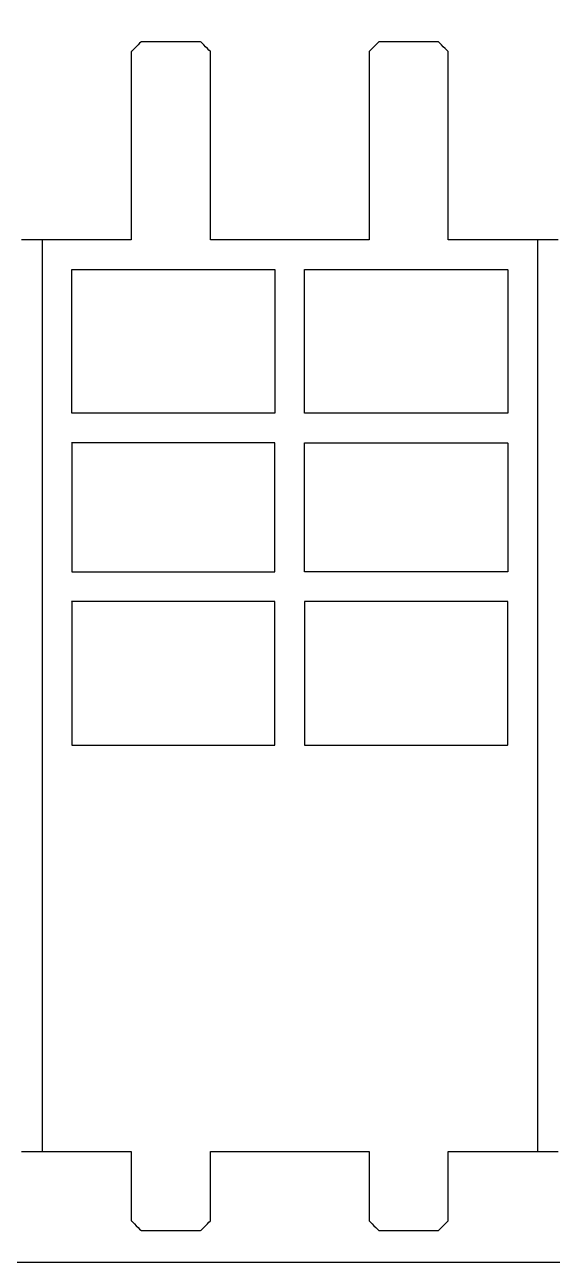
# Model space of a CAD drawing. Header units: millimetres. Extents: x 132 to 771, y 404 to 944.
# Drawn here: x 680.5 to 707.1, y 687.5 to 750 of the extents above; entities that cross this region are included whole.
import ezdxf

# ---------------------------------------------------------------- set-up
doc = ezdxf.new("R2010")
doc.units = ezdxf.units.MM
doc.header["$MEASUREMENT"] = 0
doc.layers.get('0').update_dxf_attribs({"linetype": 'CONTINUOUS', "true_color": 0xffffff})

msp = doc.modelspace()

# ---------------------------------------------------------------- linework, layer by layer
at = {"color": 6, "linetype": 'Continuous'}
msp.add_lwpolyline([(469.246, 687.545), (769.246, 687.545), (769.246, 837.545), (469.246, 837.545)], close=True, dxfattribs=at)
at = {"color": 7, "linetype": 'Continuous', "true_color": 0xffffff}
for points in [[(707.403, 739.14), (707.063, 739.14), (706.913, 739.14), (706.775, 739.14), (706.655, 739.14), (706.553, 739.14), (706.47, 739.14), (706.41, 739.14), (706.373, 739.14), (706.36, 739.14), (706.348, 739.14), (706.31, 739.14), (706.25, 739.14), (706.168, 739.14), (706.065, 739.14), (705.945, 739.14), (705.808, 739.14), (705.658, 739.14), (705.318, 739.14), (704.935, 739.14), (704.53, 739.14), (704.11, 739.14), (703.69, 739.14), (703.285, 739.14), (702.903, 739.14), (702.563, 739.14), (702.413, 739.14), (702.275, 739.14), (702.155, 739.14), (702.053, 739.14), (701.97, 739.14), (701.91, 739.14), (701.873, 739.14), (701.86, 739.14), (701.86, 739.168), (701.86, 739.248), (701.86, 739.375), (701.86, 739.548), (701.86, 739.763), (701.86, 740.018), (701.86, 740.305), (701.86, 740.625), (701.86, 740.973), (701.86, 741.343), (701.86, 741.735), (701.86, 742.145), (701.86, 743.005), (701.86, 743.89), (701.86, 744.775), (701.86, 745.635), (701.86, 746.045), (701.86, 746.438), (701.86, 746.808), (701.86, 747.155), (701.86, 747.475), (701.86, 747.763), (701.86, 748.018), (701.86, 748.233), (701.86, 748.405), (701.86, 748.533), (701.86, 748.613), (701.86, 748.64), (701.838, 748.663), (701.783, 748.718), (701.703, 748.798), (701.61, 748.89), (701.518, 748.983), (701.438, 749.063), (701.383, 749.118), (701.36, 749.14), (701.353, 749.14), (701.328, 749.14), (701.285, 749.14), (701.23, 749.14), (701.083, 749.14), (700.893, 749.14), (700.665, 749.14), (700.41, 749.14), (700.14, 749.14), (699.86, 749.14), (699.58, 749.14), (699.31, 749.14), (699.055, 749.14), (698.83, 749.14), (698.638, 749.14), (698.49, 749.14), (698.435, 749.14), (698.393, 749.14), (698.368, 749.14), (698.36, 749.14), (698.338, 749.118), (698.283, 749.063), (698.203, 748.983), (698.11, 748.89), (698.018, 748.798), (697.938, 748.718), (697.883, 748.663), (697.86, 748.64), (697.86, 748.613), (697.86, 748.533), (697.86, 748.405), (697.86, 748.233), (697.86, 748.018), (697.86, 747.763), (697.86, 747.475), (697.86, 747.155), (697.86, 746.808), (697.86, 746.438), (697.86, 746.045), (697.86, 745.635), (697.86, 744.775), (697.86, 743.89), (697.86, 743.005), (697.86, 742.145), (697.86, 741.735), (697.86, 741.343), (697.86, 740.973), (697.86, 740.625), (697.86, 740.305), (697.86, 740.018), (697.86, 739.763), (697.86, 739.548), (697.86, 739.375), (697.86, 739.248), (697.86, 739.168), (697.86, 739.14), (697.838, 739.14), (697.77, 739.14), (697.663, 739.14), (697.518, 739.14), (697.335, 739.14), (697.123, 739.14), (696.88, 739.14), (696.61, 739.14), (696.318, 739.14), (696.005, 739.14), (695.675, 739.14), (695.33, 739.14), (694.605, 739.14), (693.86, 739.14), (693.115, 739.14), (692.393, 739.14), (692.045, 739.14), (691.715, 739.14), (691.403, 739.14), (691.11, 739.14), (690.84, 739.14), (690.598, 739.14), (690.385, 739.14), (690.205, 739.14), (690.058, 739.14), (689.95, 739.14), (689.883, 739.14), (689.86, 739.14), (689.86, 739.168), (689.86, 739.248), (689.86, 739.375), (689.86, 739.548), (689.86, 739.763), (689.86, 740.018), (689.86, 740.305), (689.86, 740.625), (689.86, 740.973), (689.86, 741.343), (689.86, 741.735), (689.86, 742.145), (689.86, 743.005), (689.86, 743.89), (689.86, 744.775), (689.86, 745.635), (689.86, 746.045), (689.86, 746.438), (689.86, 746.808), (689.86, 747.155), (689.86, 747.475), (689.86, 747.763), (689.86, 748.018), (689.86, 748.233), (689.86, 748.405), (689.86, 748.533), (689.86, 748.613), (689.86, 748.64), (689.838, 748.663), (689.783, 748.718), (689.703, 748.798), (689.61, 748.89), (689.518, 748.983), (689.438, 749.063), (689.383, 749.118), (689.36, 749.14), (689.353, 749.14), (689.328, 749.14), (689.285, 749.14), (689.23, 749.14), (689.083, 749.14), (688.893, 749.14), (688.665, 749.14), (688.41, 749.14), (688.14, 749.14), (687.86, 749.14), (687.58, 749.14), (687.31, 749.14), (687.055, 749.14), (686.83, 749.14), (686.638, 749.14), (686.49, 749.14), (686.435, 749.14), (686.393, 749.14), (686.368, 749.14), (686.36, 749.14), (686.338, 749.118), (686.283, 749.063), (686.203, 748.983), (686.11, 748.89), (686.018, 748.798), (685.938, 748.718), (685.883, 748.663), (685.86, 748.64), (685.86, 748.613), (685.86, 748.533), (685.86, 748.405), (685.86, 748.233), (685.86, 748.018), (685.86, 747.763), (685.86, 747.475), (685.86, 747.155), (685.86, 746.808), (685.86, 746.438), (685.86, 746.045), (685.86, 745.635), (685.86, 744.775), (685.86, 743.89), (685.86, 743.005), (685.86, 742.145), (685.86, 741.735), (685.86, 741.343), (685.86, 740.973), (685.86, 740.625), (685.86, 740.305), (685.86, 740.018), (685.86, 739.763), (685.86, 739.548), (685.86, 739.375), (685.86, 739.248), (685.86, 739.168), (685.86, 739.14), (685.848, 739.14), (685.81, 739.14), (685.75, 739.14), (685.668, 739.14), (685.565, 739.14), (685.445, 739.14), (685.308, 739.14), (685.158, 739.14), (684.818, 739.14), (684.435, 739.14), (684.03, 739.14), (683.61, 739.14), (683.19, 739.14), (682.785, 739.14), (682.403, 739.14), (682.063, 739.14), (681.913, 739.14), (681.775, 739.14), (681.655, 739.14), (681.553, 739.14), (681.47, 739.14), (681.41, 739.14), (681.373, 739.14), (681.36, 739.14), (681.348, 739.14), (681.31, 739.14), (681.25, 739.14), (681.168, 739.14), (681.065, 739.14), (680.945, 739.14), (680.808, 739.14), (680.658, 739.14), (680.318, 739.14)], [(681.36, 739.14), (681.36, 739.108), (681.36, 739.008), (681.36, 738.848), (681.36, 738.623), (681.36, 738.343), (681.36, 738.003), (681.36, 737.61), (681.36, 737.163), (681.36, 736.668), (681.36, 736.123), (681.36, 735.53), (681.36, 734.895), (681.36, 734.218), (681.36, 733.5), (681.36, 731.953), (681.36, 730.27), (681.36, 728.47), (681.36, 726.57), (681.36, 724.585), (681.36, 722.533), (681.36, 720.43), (681.36, 716.14), (681.36, 711.85), (681.36, 709.748), (681.36, 707.695), (681.36, 705.71), (681.36, 703.81), (681.36, 702.01), (681.36, 700.328), (681.36, 698.78), (681.36, 698.063), (681.36, 697.385), (681.36, 696.75), (681.36, 696.158), (681.36, 695.613), (681.36, 695.118), (681.36, 694.67), (681.36, 694.278), (681.36, 693.938), (681.36, 693.658), (681.36, 693.433), (681.36, 693.273), (681.36, 693.173), (681.36, 693.14)], [(706.36, 739.14), (706.36, 739.108), (706.36, 739.008), (706.36, 738.848), (706.36, 738.623), (706.36, 738.343), (706.36, 738.003), (706.36, 737.61), (706.36, 737.163), (706.36, 736.668), (706.36, 736.123), (706.36, 735.53), (706.36, 734.895), (706.36, 734.218), (706.36, 733.5), (706.36, 731.953), (706.36, 730.27), (706.36, 728.47), (706.36, 726.57), (706.36, 724.585), (706.36, 722.533), (706.36, 720.43), (706.36, 716.14), (706.36, 711.85), (706.36, 709.748), (706.36, 707.695), (706.36, 705.71), (706.36, 703.81), (706.36, 702.01), (706.36, 700.328), (706.36, 698.78), (706.36, 698.063), (706.36, 697.385), (706.36, 696.75), (706.36, 696.158), (706.36, 695.613), (706.36, 695.118), (706.36, 694.67), (706.36, 694.278), (706.36, 693.938), (706.36, 693.658), (706.36, 693.433), (706.36, 693.273), (706.36, 693.173), (706.36, 693.14)], [(693.11, 737.64), (693.11, 737.62), (693.11, 737.558), (693.11, 737.46), (693.11, 737.328), (693.11, 737.165), (693.11, 736.97), (693.11, 736.75), (693.11, 736.508), (693.11, 736.243), (693.11, 735.958), (693.11, 735.66), (693.11, 735.345), (693.11, 734.69), (693.11, 734.015), (693.11, 733.34), (693.11, 732.685), (693.11, 732.37), (693.11, 732.073), (693.11, 731.788), (693.11, 731.523), (693.11, 731.28), (693.11, 731.06), (693.11, 730.865), (693.11, 730.703), (693.11, 730.57), (693.11, 730.473), (693.11, 730.41), (693.11, 730.39), (693.103, 730.39), (693.08, 730.39), (692.995, 730.39), (692.858, 730.39), (692.67, 730.39), (692.438, 730.39), (692.165, 730.39), (691.853, 730.39), (691.508, 730.39), (691.133, 730.39), (690.733, 730.39), (690.31, 730.39), (689.868, 730.39), (689.41, 730.39), (688.94, 730.39), (687.985, 730.39), (687.028, 730.39), (686.103, 730.39), (685.66, 730.39), (685.235, 730.39), (684.835, 730.39), (684.458, 730.39), (684.113, 730.39), (683.803, 730.39), (683.528, 730.39), (683.295, 730.39), (683.108, 730.39), (682.97, 730.39), (682.883, 730.39), (682.86, 730.39), (682.853, 730.39), (682.86, 730.41), (682.86, 730.473), (682.86, 730.57), (682.86, 730.703), (682.86, 730.865), (682.86, 731.06), (682.86, 731.28), (682.86, 731.523), (682.86, 731.788), (682.86, 732.073), (682.86, 732.37), (682.86, 732.685), (682.86, 733.34), (682.86, 734.015), (682.86, 734.69), (682.86, 735.345), (682.86, 735.66), (682.86, 735.958), (682.86, 736.243), (682.86, 736.508), (682.86, 736.75), (682.86, 736.97), (682.86, 737.165), (682.86, 737.328), (682.86, 737.46), (682.86, 737.558), (682.86, 737.62), (682.86, 737.64), (682.868, 737.64), (682.89, 737.64), (682.975, 737.64), (683.113, 737.64), (683.3, 737.64), (683.533, 737.64), (683.805, 737.64), (684.118, 737.64), (684.463, 737.64), (684.835, 737.64), (685.238, 737.64), (685.66, 737.64), (686.103, 737.64), (687.028, 737.64), (687.985, 737.64), (688.94, 737.64), (689.408, 737.64), (689.865, 737.64), (690.308, 737.64), (690.73, 737.64), (691.13, 737.64), (691.505, 737.64), (691.85, 737.64), (692.16, 737.64), (692.433, 737.64), (692.665, 737.64), (692.853, 737.64), (692.99, 737.64), (693.075, 737.64), (693.095, 737.64), (693.103, 737.64), (693.11, 737.64)], [(694.61, 737.64), (694.618, 737.64), (694.64, 737.64), (694.725, 737.64), (694.863, 737.64), (695.05, 737.64), (695.283, 737.64), (695.555, 737.64), (695.868, 737.64), (696.213, 737.64), (696.585, 737.64), (696.988, 737.64), (697.41, 737.64), (697.853, 737.64), (698.778, 737.64), (699.735, 737.64), (700.69, 737.64), (701.158, 737.64), (701.615, 737.64), (702.058, 737.64), (702.48, 737.64), (702.88, 737.64), (703.255, 737.64), (703.6, 737.64), (703.91, 737.64), (704.183, 737.64), (704.415, 737.64), (704.603, 737.64), (704.74, 737.64), (704.825, 737.64), (704.845, 737.64), (704.853, 737.64), (704.86, 737.62), (704.86, 737.558), (704.86, 737.46), (704.86, 737.328), (704.86, 737.165), (704.86, 736.97), (704.86, 736.75), (704.86, 736.508), (704.86, 736.243), (704.86, 735.958), (704.86, 735.66), (704.86, 735.345), (704.86, 734.69), (704.86, 734.015), (704.86, 733.34), (704.86, 732.685), (704.86, 732.37), (704.86, 732.073), (704.86, 731.788), (704.86, 731.523), (704.86, 731.28), (704.86, 731.06), (704.86, 730.865), (704.86, 730.703), (704.86, 730.57), (704.86, 730.473), (704.86, 730.41), (704.86, 730.39), (704.853, 730.39), (704.83, 730.39), (704.745, 730.39), (704.608, 730.39), (704.42, 730.39), (704.188, 730.39), (703.915, 730.39), (703.603, 730.39), (703.258, 730.39), (702.883, 730.39), (702.483, 730.39), (702.06, 730.39), (701.618, 730.39), (701.16, 730.39), (700.69, 730.39), (699.735, 730.39), (698.778, 730.39), (697.853, 730.39), (697.41, 730.39), (696.985, 730.39), (696.585, 730.39), (696.208, 730.39), (695.863, 730.39), (695.553, 730.39), (695.278, 730.39), (695.045, 730.39), (694.858, 730.39), (694.72, 730.39), (694.633, 730.39), (694.61, 730.39), (694.603, 730.39), (694.61, 730.41), (694.61, 730.473), (694.61, 730.57), (694.61, 730.703), (694.61, 730.865), (694.61, 731.06), (694.61, 731.28), (694.61, 731.523), (694.61, 731.788), (694.61, 732.073), (694.61, 732.37), (694.61, 732.685), (694.61, 733.34), (694.61, 734.015), (694.61, 734.69), (694.61, 735.345), (694.61, 735.66), (694.61, 735.958), (694.61, 736.243), (694.61, 736.508), (694.61, 736.75), (694.61, 736.97), (694.61, 737.165), (694.61, 737.328), (694.61, 737.46), (694.61, 737.558), (694.61, 737.62), (694.61, 737.64)], [(682.86, 728.89), (682.86, 728.873), (682.86, 728.818), (682.86, 728.73), (682.86, 728.61), (682.86, 728.463), (682.86, 728.29), (682.86, 728.093), (682.86, 727.875), (682.86, 727.638), (682.86, 727.383), (682.86, 726.833), (682.86, 726.245), (682.86, 725.64), (682.86, 725.035), (682.86, 724.448), (682.86, 723.898), (682.86, 723.643), (682.86, 723.405), (682.86, 723.188), (682.86, 722.99), (682.86, 722.818), (682.86, 722.67), (682.86, 722.55), (682.86, 722.463), (682.86, 722.408), (682.86, 722.39), (682.868, 722.39), (682.89, 722.39), (682.975, 722.39), (683.113, 722.39), (683.3, 722.39), (683.533, 722.39), (683.805, 722.39), (684.118, 722.39), (684.463, 722.39), (684.835, 722.39), (685.238, 722.39), (685.66, 722.39), (686.103, 722.39), (687.028, 722.39), (687.985, 722.39), (688.94, 722.39), (689.408, 722.39), (689.865, 722.39), (690.308, 722.39), (690.73, 722.39), (691.13, 722.39), (691.505, 722.39), (691.85, 722.39), (692.16, 722.39), (692.433, 722.39), (692.665, 722.39), (692.853, 722.39), (692.99, 722.39), (693.075, 722.39), (693.095, 722.39), (693.103, 722.39), (693.11, 722.408), (693.11, 722.463), (693.11, 722.55), (693.11, 722.67), (693.11, 722.818), (693.11, 722.99), (693.11, 723.188), (693.11, 723.405), (693.11, 723.643), (693.11, 723.898), (693.11, 724.448), (693.11, 725.035), (693.11, 725.64), (693.11, 726.245), (693.11, 726.833), (693.11, 727.383), (693.11, 727.638), (693.11, 727.875), (693.11, 728.093), (693.11, 728.29), (693.11, 728.463), (693.11, 728.61), (693.11, 728.73), (693.11, 728.818), (693.11, 728.873), (693.11, 728.89), (693.103, 728.89), (693.08, 728.89), (692.995, 728.89), (692.858, 728.89), (692.67, 728.89), (692.438, 728.89), (692.165, 728.89), (691.853, 728.89), (691.508, 728.89), (691.133, 728.89), (690.733, 728.89), (690.31, 728.89), (689.868, 728.89), (689.41, 728.89), (688.94, 728.89), (687.985, 728.89), (687.028, 728.89), (686.103, 728.89), (685.66, 728.89), (685.235, 728.89), (684.835, 728.89), (684.458, 728.89), (684.113, 728.89), (683.803, 728.89), (683.528, 728.89), (683.295, 728.89), (683.108, 728.89), (682.97, 728.89), (682.883, 728.89), (682.86, 728.89), (682.853, 728.89), (682.86, 728.89)], [(694.61, 728.89), (694.618, 728.89), (694.64, 728.89), (694.725, 728.89), (694.863, 728.89), (695.05, 728.89), (695.283, 728.89), (695.555, 728.89), (695.868, 728.89), (696.213, 728.89), (696.585, 728.89), (696.988, 728.89), (697.41, 728.89), (697.853, 728.89), (698.778, 728.89), (699.735, 728.89), (700.69, 728.89), (701.158, 728.89), (701.615, 728.89), (702.058, 728.89), (702.48, 728.89), (702.88, 728.89), (703.255, 728.89), (703.6, 728.89), (703.91, 728.89), (704.183, 728.89), (704.415, 728.89), (704.603, 728.89), (704.74, 728.89), (704.825, 728.89), (704.845, 728.89), (704.853, 728.89), (704.86, 728.873), (704.86, 728.818), (704.86, 728.73), (704.86, 728.61), (704.86, 728.463), (704.86, 728.29), (704.86, 728.093), (704.86, 727.875), (704.86, 727.638), (704.86, 727.383), (704.86, 726.833), (704.86, 726.245), (704.86, 725.64), (704.86, 725.035), (704.86, 724.448), (704.86, 723.898), (704.86, 723.643), (704.86, 723.405), (704.86, 723.188), (704.86, 722.99), (704.86, 722.818), (704.86, 722.67), (704.86, 722.55), (704.86, 722.463), (704.86, 722.408), (704.86, 722.39), (704.853, 722.39), (704.83, 722.39), (704.745, 722.39), (704.608, 722.39), (704.42, 722.39), (704.188, 722.39), (703.915, 722.39), (703.603, 722.39), (703.258, 722.39), (702.883, 722.39), (702.483, 722.39), (702.06, 722.39), (701.618, 722.39), (701.16, 722.39), (700.69, 722.39), (699.735, 722.39), (698.778, 722.39), (697.853, 722.39), (697.41, 722.39), (696.985, 722.39), (696.585, 722.39), (696.208, 722.39), (695.863, 722.39), (695.553, 722.39), (695.278, 722.39), (695.045, 722.39), (694.858, 722.39), (694.72, 722.39), (694.633, 722.39), (694.61, 722.39), (694.603, 722.39), (694.61, 722.408), (694.61, 722.463), (694.61, 722.55), (694.61, 722.67), (694.61, 722.818), (694.61, 722.99), (694.61, 723.188), (694.61, 723.405), (694.61, 723.643), (694.61, 723.898), (694.61, 724.448), (694.61, 725.035), (694.61, 725.64), (694.61, 726.245), (694.61, 726.833), (694.61, 727.383), (694.61, 727.638), (694.61, 727.875), (694.61, 728.093), (694.61, 728.29), (694.61, 728.463), (694.61, 728.61), (694.61, 728.73), (694.61, 728.818), (694.61, 728.873), (694.61, 728.89)], [(682.86, 713.64), (682.868, 713.64), (682.89, 713.64), (682.975, 713.64), (683.113, 713.64), (683.3, 713.64), (683.533, 713.64), (683.805, 713.64), (684.118, 713.64), (684.463, 713.64), (684.835, 713.64), (685.238, 713.64), (685.66, 713.64), (686.103, 713.64), (687.028, 713.64), (687.985, 713.64), (688.94, 713.64), (689.408, 713.64), (689.865, 713.64), (690.308, 713.64), (690.73, 713.64), (691.13, 713.64), (691.505, 713.64), (691.85, 713.64), (692.16, 713.64), (692.433, 713.64), (692.665, 713.64), (692.853, 713.64), (692.99, 713.64), (693.075, 713.64), (693.095, 713.64), (693.103, 713.64), (693.11, 713.66), (693.11, 713.723), (693.11, 713.82), (693.11, 713.953), (693.11, 714.115), (693.11, 714.31), (693.11, 714.53), (693.11, 714.773), (693.11, 715.038), (693.11, 715.323), (693.11, 715.62), (693.11, 715.935), (693.11, 716.59), (693.11, 717.265), (693.11, 717.94), (693.11, 718.595), (693.11, 718.91), (693.11, 719.208), (693.11, 719.493), (693.11, 719.758), (693.11, 720), (693.11, 720.22), (693.11, 720.415), (693.11, 720.578), (693.11, 720.71), (693.11, 720.808), (693.11, 720.87), (693.11, 720.89), (693.103, 720.89), (693.08, 720.89), (692.995, 720.89), (692.858, 720.89), (692.67, 720.89), (692.438, 720.89), (692.165, 720.89), (691.853, 720.89), (691.508, 720.89), (691.133, 720.89), (690.733, 720.89), (690.31, 720.89), (689.868, 720.89), (689.41, 720.89), (688.94, 720.89), (687.985, 720.89), (687.028, 720.89), (686.103, 720.89), (685.66, 720.89), (685.235, 720.89), (684.835, 720.89), (684.458, 720.89), (684.113, 720.89), (683.803, 720.89), (683.528, 720.89), (683.295, 720.89), (683.108, 720.89), (682.97, 720.89), (682.883, 720.89), (682.86, 720.89), (682.853, 720.89), (682.86, 720.87), (682.86, 720.808), (682.86, 720.71), (682.86, 720.578), (682.86, 720.415), (682.86, 720.22), (682.86, 720), (682.86, 719.758), (682.86, 719.493), (682.86, 719.208), (682.86, 718.91), (682.86, 718.595), (682.86, 717.94), (682.86, 717.265), (682.86, 716.59), (682.86, 715.935), (682.86, 715.62), (682.86, 715.323), (682.86, 715.038), (682.86, 714.773), (682.86, 714.53), (682.86, 714.31), (682.86, 714.115), (682.86, 713.953), (682.86, 713.82), (682.86, 713.723), (682.86, 713.66), (682.86, 713.64)], [(694.61, 713.64), (694.618, 713.64), (694.64, 713.64), (694.725, 713.64), (694.863, 713.64), (695.05, 713.64), (695.283, 713.64), (695.555, 713.64), (695.868, 713.64), (696.213, 713.64), (696.585, 713.64), (696.988, 713.64), (697.41, 713.64), (697.853, 713.64), (698.778, 713.64), (699.735, 713.64), (700.69, 713.64), (701.158, 713.64), (701.615, 713.64), (702.058, 713.64), (702.48, 713.64), (702.88, 713.64), (703.255, 713.64), (703.6, 713.64), (703.91, 713.64), (704.183, 713.64), (704.415, 713.64), (704.603, 713.64), (704.74, 713.64), (704.825, 713.64), (704.845, 713.64), (704.853, 713.64), (704.86, 713.66), (704.86, 713.723), (704.86, 713.82), (704.86, 713.953), (704.86, 714.115), (704.86, 714.31), (704.86, 714.53), (704.86, 714.773), (704.86, 715.038), (704.86, 715.323), (704.86, 715.62), (704.86, 715.935), (704.86, 716.59), (704.86, 717.265), (704.86, 717.94), (704.86, 718.595), (704.86, 718.91), (704.86, 719.208), (704.86, 719.493), (704.86, 719.758), (704.86, 720), (704.86, 720.22), (704.86, 720.415), (704.86, 720.578), (704.86, 720.71), (704.86, 720.808), (704.86, 720.87), (704.86, 720.89), (704.853, 720.89), (704.83, 720.89), (704.745, 720.89), (704.608, 720.89), (704.42, 720.89), (704.188, 720.89), (703.915, 720.89), (703.603, 720.89), (703.258, 720.89), (702.883, 720.89), (702.483, 720.89), (702.06, 720.89), (701.618, 720.89), (701.16, 720.89), (700.69, 720.89), (699.735, 720.89), (698.778, 720.89), (697.853, 720.89), (697.41, 720.89), (696.985, 720.89), (696.585, 720.89), (696.208, 720.89), (695.863, 720.89), (695.553, 720.89), (695.278, 720.89), (695.045, 720.89), (694.858, 720.89), (694.72, 720.89), (694.633, 720.89), (694.61, 720.89), (694.603, 720.89), (694.61, 720.87), (694.61, 720.808), (694.61, 720.71), (694.61, 720.578), (694.61, 720.415), (694.61, 720.22), (694.61, 720), (694.61, 719.758), (694.61, 719.493), (694.61, 719.208), (694.61, 718.91), (694.61, 718.595), (694.61, 717.94), (694.61, 717.265), (694.61, 716.59), (694.61, 715.935), (694.61, 715.62), (694.61, 715.323), (694.61, 715.038), (694.61, 714.773), (694.61, 714.53), (694.61, 714.31), (694.61, 714.115), (694.61, 713.953), (694.61, 713.82), (694.61, 713.723), (694.61, 713.66), (694.61, 713.64)], [(680.318, 693.14), (680.658, 693.14), (680.808, 693.14), (680.945, 693.14), (681.065, 693.14), (681.168, 693.14), (681.248, 693.14), (681.31, 693.14), (681.348, 693.14), (681.36, 693.14), (681.373, 693.14), (681.41, 693.14), (681.47, 693.14), (681.553, 693.14), (681.655, 693.14), (681.775, 693.14), (681.913, 693.14), (682.063, 693.14), (682.403, 693.14), (682.785, 693.14), (683.19, 693.14), (683.61, 693.14), (684.03, 693.14), (684.435, 693.14), (684.818, 693.14), (685.158, 693.14), (685.308, 693.14), (685.445, 693.14), (685.565, 693.14), (685.668, 693.14), (685.748, 693.14), (685.81, 693.14), (685.848, 693.14), (685.86, 693.14), (685.86, 693.13), (685.86, 693.1), (685.86, 693.053), (685.86, 692.99), (685.86, 692.91), (685.86, 692.818), (685.86, 692.593), (685.86, 692.328), (685.86, 692.033), (685.86, 691.718), (685.86, 691.39), (685.86, 691.063), (685.86, 690.748), (685.86, 690.453), (685.86, 690.188), (685.86, 689.963), (685.86, 689.87), (685.86, 689.79), (685.86, 689.728), (685.86, 689.68), (685.86, 689.65), (685.86, 689.64), (685.883, 689.618), (685.938, 689.563), (686.018, 689.483), (686.11, 689.39), (686.203, 689.298), (686.283, 689.218), (686.338, 689.163), (686.36, 689.14), (686.368, 689.14), (686.393, 689.14), (686.435, 689.14), (686.49, 689.14), (686.638, 689.14), (686.83, 689.14), (687.055, 689.14), (687.31, 689.14), (687.58, 689.14), (687.86, 689.14), (688.14, 689.14), (688.41, 689.14), (688.665, 689.14), (688.893, 689.14), (689.083, 689.14), (689.23, 689.14), (689.285, 689.14), (689.328, 689.14), (689.353, 689.14), (689.36, 689.14), (689.383, 689.163), (689.438, 689.218), (689.518, 689.298), (689.61, 689.39), (689.703, 689.483), (689.783, 689.563), (689.838, 689.618), (689.86, 689.64), (689.86, 689.65), (689.86, 689.68), (689.86, 689.728), (689.86, 689.79), (689.86, 689.87), (689.86, 689.963), (689.86, 690.188), (689.86, 690.453), (689.86, 690.748), (689.86, 691.063), (689.86, 691.39), (689.86, 691.718), (689.86, 692.033), (689.86, 692.328), (689.86, 692.593), (689.86, 692.818), (689.86, 692.91), (689.86, 692.99), (689.86, 693.053), (689.86, 693.1), (689.86, 693.13), (689.86, 693.14), (689.883, 693.14), (689.95, 693.14), (690.058, 693.14), (690.205, 693.14), (690.385, 693.14), (690.598, 693.14), (690.84, 693.14), (691.11, 693.14), (691.403, 693.14), (691.715, 693.14), (692.045, 693.14), (692.393, 693.14), (693.115, 693.14), (693.86, 693.14), (694.605, 693.14), (695.33, 693.14), (695.675, 693.14), (696.005, 693.14), (696.318, 693.14), (696.61, 693.14), (696.88, 693.14), (697.123, 693.14), (697.335, 693.14), (697.518, 693.14), (697.663, 693.14), (697.77, 693.14), (697.838, 693.14), (697.86, 693.14), (697.86, 693.13), (697.86, 693.1), (697.86, 693.053), (697.86, 692.99), (697.86, 692.91), (697.86, 692.818), (697.86, 692.593), (697.86, 692.328), (697.86, 692.033), (697.86, 691.718), (697.86, 691.39), (697.86, 691.063), (697.86, 690.748), (697.86, 690.453), (697.86, 690.188), (697.86, 689.963), (697.86, 689.87), (697.86, 689.79), (697.86, 689.728), (697.86, 689.68), (697.86, 689.65), (697.86, 689.64), (697.883, 689.618), (697.938, 689.563), (698.018, 689.483), (698.11, 689.39), (698.203, 689.298), (698.283, 689.218), (698.338, 689.163), (698.36, 689.14), (698.368, 689.14), (698.393, 689.14), (698.435, 689.14), (698.49, 689.14), (698.638, 689.14), (698.83, 689.14), (699.055, 689.14), (699.31, 689.14), (699.58, 689.14), (699.86, 689.14), (700.14, 689.14), (700.41, 689.14), (700.665, 689.14), (700.893, 689.14), (701.083, 689.14), (701.23, 689.14), (701.285, 689.14), (701.328, 689.14), (701.353, 689.14), (701.36, 689.14), (701.383, 689.163), (701.438, 689.218), (701.518, 689.298), (701.61, 689.39), (701.703, 689.483), (701.783, 689.563), (701.838, 689.618), (701.86, 689.64), (701.86, 689.65), (701.86, 689.68), (701.86, 689.728), (701.86, 689.79), (701.86, 689.87), (701.86, 689.963), (701.86, 690.188), (701.86, 690.453), (701.86, 690.748), (701.86, 691.063), (701.86, 691.39), (701.86, 691.718), (701.86, 692.033), (701.86, 692.328), (701.86, 692.593), (701.86, 692.818), (701.86, 692.91), (701.86, 692.99), (701.86, 693.053), (701.86, 693.1), (701.86, 693.13), (701.86, 693.14), (701.873, 693.14), (701.91, 693.14), (701.97, 693.14), (702.053, 693.14), (702.155, 693.14), (702.275, 693.14), (702.413, 693.14), (702.563, 693.14), (702.903, 693.14), (703.285, 693.14), (703.69, 693.14), (704.11, 693.14), (704.53, 693.14), (704.935, 693.14), (705.318, 693.14), (705.658, 693.14), (705.808, 693.14), (705.945, 693.14), (706.065, 693.14), (706.168, 693.14), (706.248, 693.14), (706.31, 693.14), (706.348, 693.14), (706.36, 693.14), (706.373, 693.14), (706.41, 693.14), (706.47, 693.14), (706.553, 693.14), (706.655, 693.14), (706.775, 693.14), (706.913, 693.14), (707.063, 693.14), (707.403, 693.14)]]:
    msp.add_lwpolyline(points, dxfattribs=at)

doc.saveas('drawing.dxf')
